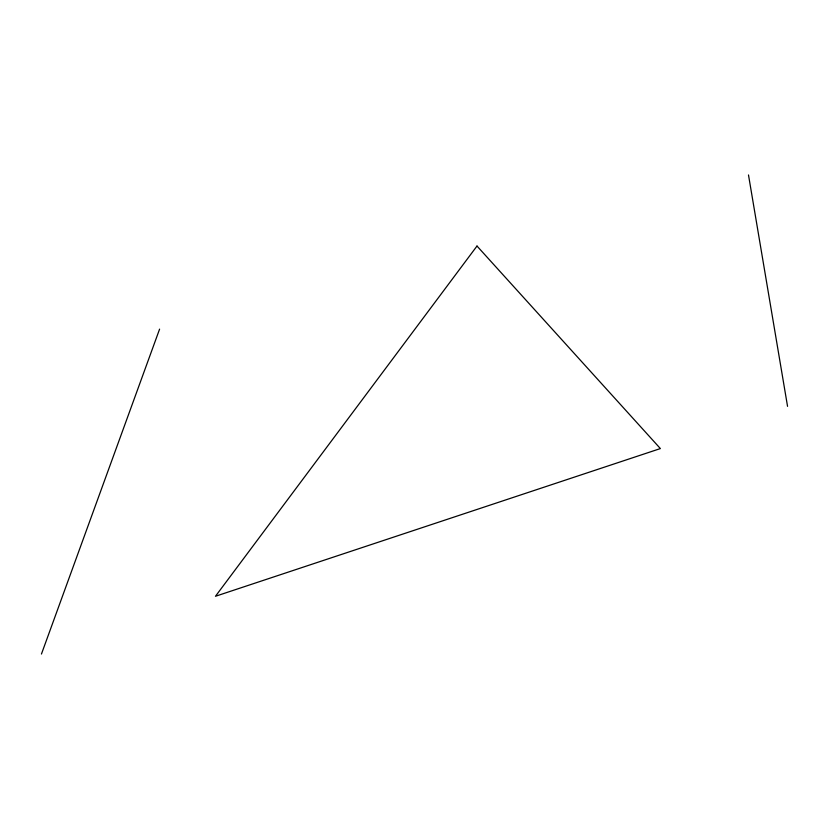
<?xml version="1.0" encoding="UTF-8"?>
<svg xmlns="http://www.w3.org/2000/svg" width="829" height="829" viewBox="0 0 829 829"><rect width="100%" height="100%" fill="white"/><g stroke="black" fill="none" stroke-linecap="round" stroke-linejoin="round"><path stroke-width="1.24" d="M41.45 654.04L159.593 329.123M748.494 174.96L787.55 406.355M476.996 246.037L215.467 596.269L660.381 448.572L476.996 246.037"/></g></svg>
